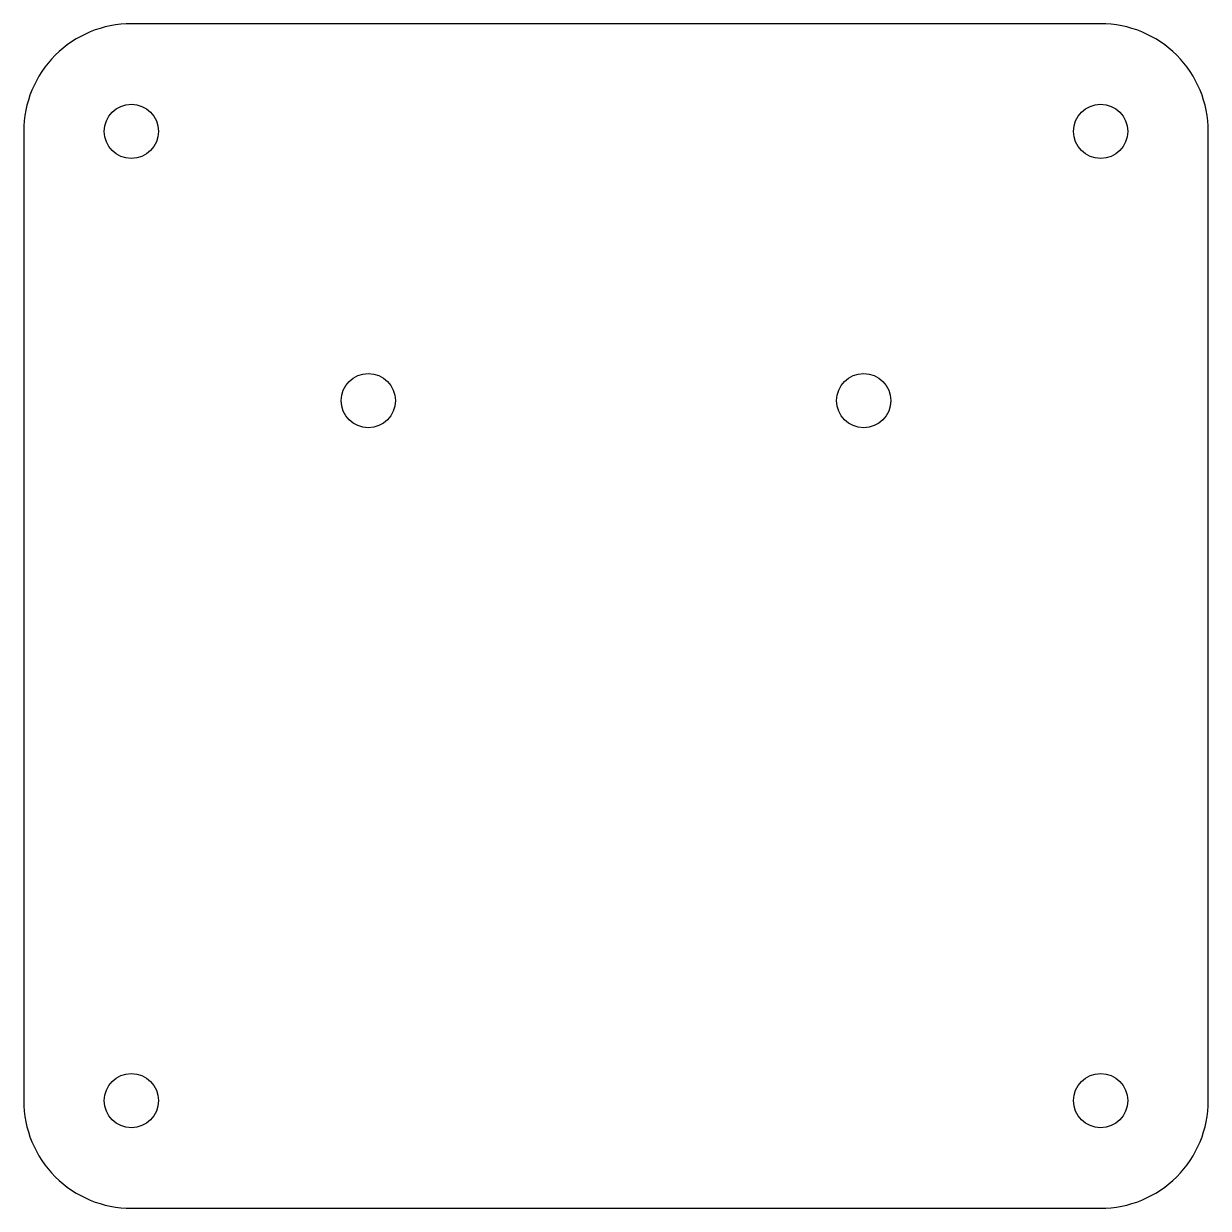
# Model space of a CAD drawing. Header units: inches. Extents: x -1.38 to 1.37, y -1.38 to 1.38.
import ezdxf

# ---------------------------------------------------------------- set-up
doc = ezdxf.new("R2010")
doc.units = ezdxf.units.IN
doc.header["$MEASUREMENT"] = 0

msp = doc.modelspace()

# ---------------------------------------------------------------- linework, layer by layer
msp.add_lwpolyline([(1.125, 1.375), (-1.125, 1.375, 0.414214), (-1.375, 1.125), (-1.375, -1.125, 0.414214), (-1.125, -1.375), (1.125, -1.375, 0.414214), (1.375, -1.125), (1.375, 1.125, 0.414214)], format="xyb", close=True)
for centre in [(-1.125, 1.125), (1.125, 1.125), (-0.575, 0.5), (0.575, 0.5), (-1.125, -1.125), (1.125, -1.125)]:
    msp.add_circle(centre, 0.063)

doc.saveas('drawing.dxf')
